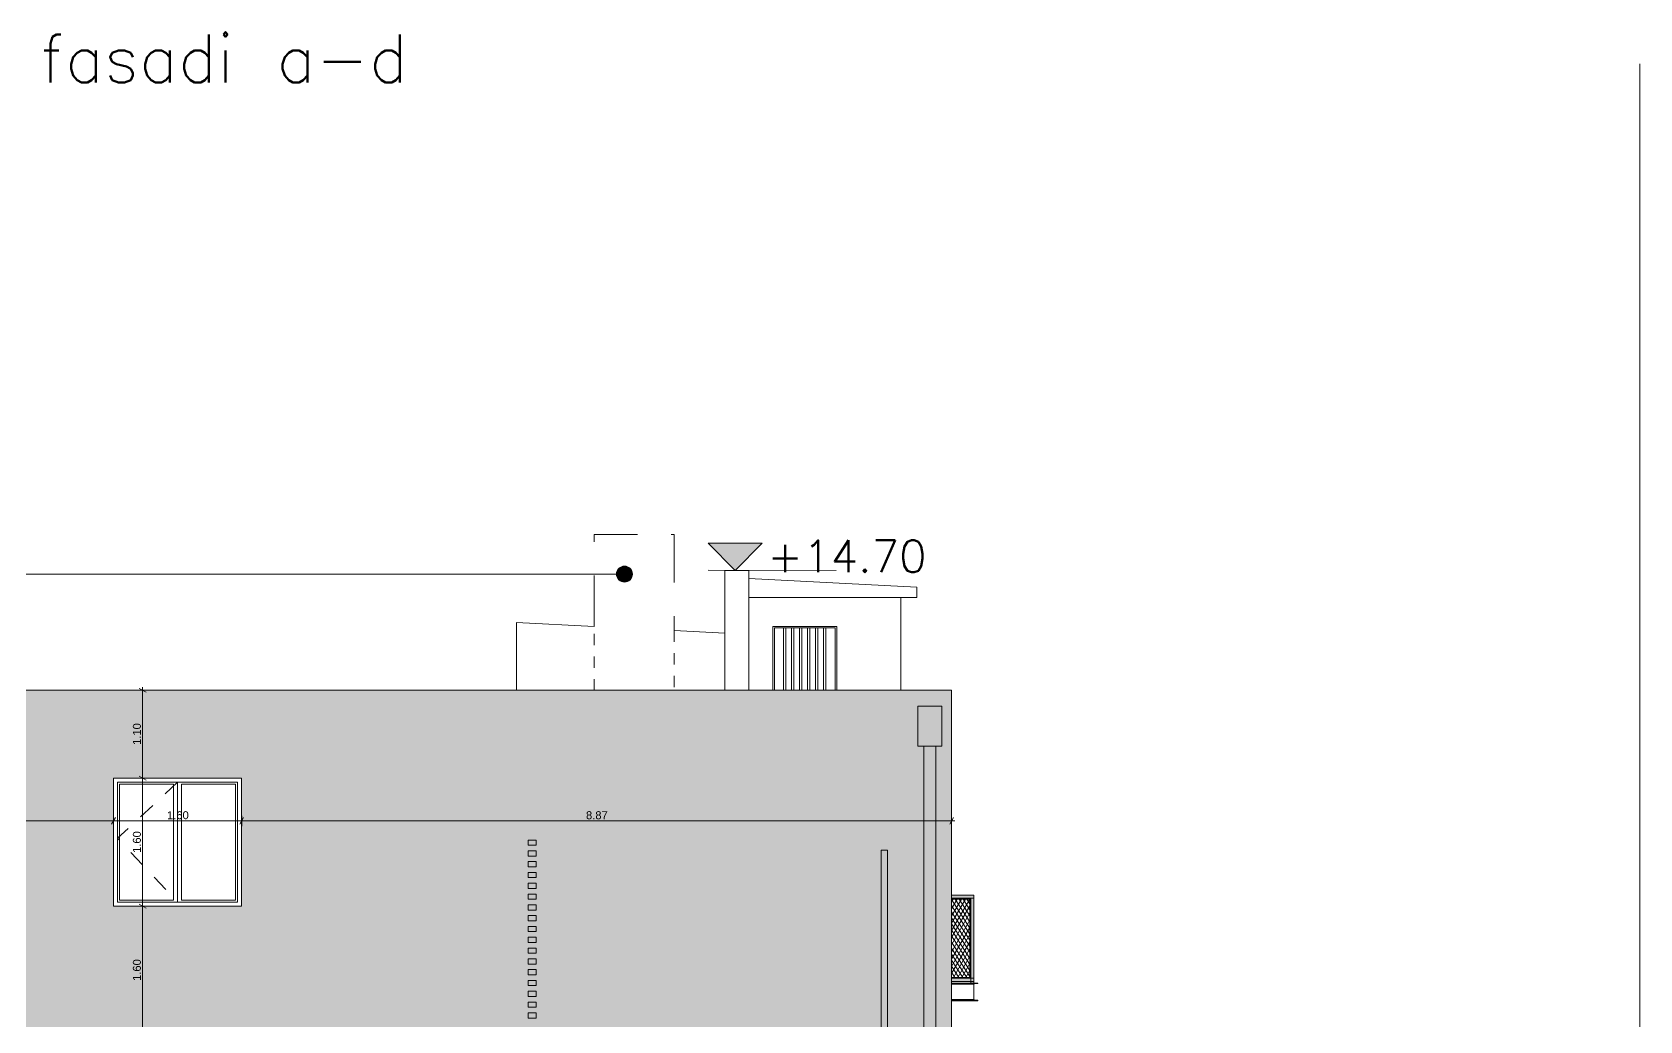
# Model space of a CAD drawing. Header units: millimetres. Extents: x 476571643 to 477489869, y 4620928210 to 4621294454.
# Drawn here: x 477409422 to 477429509, y 4621042254 to 4621054613 of the extents above; entities that cross this region are included whole.
import ezdxf

# ---------------------------------------------------------------- set-up
doc = ezdxf.new("R2010")
doc.units = ezdxf.units.MM
doc.header["$MEASUREMENT"] = 0
for name, pattern in [('Dashed', [423.333333, 211.666667, -211.666667]), ('Long Dashed', [1058.333302, 634.99999, -423.333311]), ('Small Dashed', [282.222222, 141.111111, -141.111111])]:
    doc.linetypes.add(name, pattern=pattern)
for name, color, linetype, lineweight in [('0_Pen_No__1_Pen_No__250', 7, 'Continuous', 0), ('0_Pen_No__250_Pen_No__142', 142, 'Continuous', 0), ('0_Pen_No__250_Pen_No__255', 255, 'Continuous', 0), ('0_Pen_No__250_Pen_No__7', 7, 'Continuous', 0), ('0_Pen_No__7_Pen_No__250', 7, 'Continuous', 0), ('0_Pen_No__7_Pen_No__7', 7, 'Continuous', 0), ('2D Drafting - General_Pen_No__7_Pen_No__250', 7, 'Continuous', 0), ('Annotation - Text_Pen_No__7_Pen_No__7_Pen_No__4', 7, 'Continuous', 0), ('New_2D Drafting - General_Pen_No__1_Pen_No__253', 252, 'Continuous', 0), ('New_2D Drafting - General_Pen_No__1_Pen_No__4', 7, 'Continuous', 0), ('New_2D Drafting - General_Pen_No__30_Pen_No__9_Pen_No__9_Pen_No__255', 255, 'Continuous', 0), ('New_2D Drafting - General_Pen_No__30_Pen_No__9_Pen_No__9_Pen_No__7', 7, 'Continuous', 0), ('New_2D Drafting - General_Pen_No__4', 7, 'Continuous', 0), ('New_2D Drafting - General_Pen_No__7', 7, 'Continuous', 0), ('New_shenobebi_Pen_No__7', 7, 'Continuous', 0), ('New_Structural - Bearing_Pen_No__1', 1, 'Continuous', 0), ('New_Structural - Bearing_Pen_No__250', 7, 'Continuous', 0), ('New_Structural - Bearing_Pen_No__7', 7, 'Continuous', 0), ('Structural - Bearing_Pen_No__7', 7, 'Continuous', 0), ('Structural - Bearing_Pen_No__7_Pen_No__7_Pen_No__250', 7, 'Continuous', 0), ('zoma_Pen_No__142', 142, 'Continuous', 0), ('zoma_Pen_No__1_Pen_No__142', 142, 'Continuous', 0), ('zoma_Pen_No__5_Pen_No__142', 142, 'Continuous', 0)]:
    doc.layers.add(name, color=color, linetype=linetype, lineweight=lineweight)
doc.layers.add('New_2D Drafting - General_Pen_No__30_Pen_No__9_Pen_No__9_Pen_No__254', color=7, linetype='Continuous', lineweight=0, true_color=0xcccccc)
doc.layers.add('zoma', color=7, linetype='Continuous')
doc.layers.add('zoma_Pen_No__5', color=7, linetype='Continuous')
doc.styles.add('GENERATED_STYLE_2', font='arial.ttf')
doc.dimstyles.new('GENERATED_STYLE__3', dxfattribs={"dimtxt": 200, "dimasz": 64.421331, "dimexe": 0.18, "dimexo": 3, "dimgap": 0.09, "dimtad": 1, "dimtih": 1, "dimtoh": 1, "dimlfac": 0.001, "dimzin": 0, "dimdsep": 46, "dimtxsty": 'GENERATED_STYLE_2', "dimblk": 'ARROWHEAD_2', "dimblk1": 'ARROWHEAD_2', "dimblk2": 'ARROWHEAD_2', "dimcen": 0.09, "dimclrd": 142, "dimclre": 142, "dimclrt": 142, "dimadec": 0, "dimazin": 0, "dimtfac": 1, "dimtdec": 4, "dimtmove": 0, "dimatfit": 3, "dimfxl": 1, "dimtolj": 1, "dimtzin": 0, "dimarcsym": 0})
doc.dimstyles.new('GENERATED_STYLE__31', dxfattribs={"dimtxt": 100, "dimasz": 64.421331, "dimexe": 0.18, "dimexo": 3, "dimgap": 0.09, "dimtad": 1, "dimtih": 1, "dimtoh": 1, "dimlfac": 0.001, "dimzin": 0, "dimdsep": 46, "dimtxsty": 'GENERATED_STYLE_2', "dimblk": 'ARROWHEAD_2', "dimblk1": 'ARROWHEAD_2', "dimblk2": 'ARROWHEAD_2', "dimcen": 0.09, "dimclrd": 142, "dimclre": 142, "dimclrt": 142, "dimadec": 0, "dimazin": 0, "dimtfac": 1, "dimtdec": 4, "dimtmove": 0, "dimatfit": 3, "dimfxl": 1, "dimtolj": 1, "dimtzin": 0, "dimarcsym": 0})
doc.dimstyles.new('GENERATED_STYLE__32', dxfattribs={"dimtxt": 100, "dimasz": 64.421331, "dimexe": 0.18, "dimexo": 3, "dimgap": 0.09, "dimtad": 1, "dimlfac": 0.001, "dimzin": 0, "dimdsep": 46, "dimtxsty": 'GENERATED_STYLE_2', "dimblk": 'ARROWHEAD_2', "dimblk1": 'ARROWHEAD_2', "dimblk2": 'ARROWHEAD_2', "dimcen": 0.09, "dimclrd": 142, "dimclre": 142, "dimclrt": 142, "dimadec": 0, "dimazin": 0, "dimtfac": 1, "dimtdec": 4, "dimtmove": 0, "dimatfit": 3, "dimfxl": 1, "dimtolj": 1, "dimtzin": 0, "dimarcsym": 0})

# ---------------------------------------------------------------- blocks, each defined once
blk = doc.blocks.new('*D1084', base_point=(476844527, 4621385791))
at = {"layer": 'zoma_Pen_No__142', "color": 142, "linetype": 'Continuous', "lineweight": 0, "transparency": 16777216}
for p, q in [((477403564, 4621029179), (477403515, 4621029094)), ((477403540, 4621029073), (477403540, 4621029200)), ((477403540, 4621029137), (477410040, 4621029137)), ((477410064, 4621029179), (477410015, 4621029094)), ((477410040, 4621029073), (477410040, 4621029200))]:
    blk.add_line(p, q, dxfattribs=at)
at = {"layer": 'zoma_Pen_No__142', "color": 142, "lineweight": 0, "transparency": 16777216, "char_height": 200, "attachment_point": 7, "style": 'GENERATED_STYLE_2'}
for s, insert in [('\\A1;{\\pql;\\fArial CYR|b0|i0|c204|p34;6.50}', (477406524, 4621029177)), ('\\A1;{\\pql;\\fArial CYR|b0|i0|c204|p34;0.40}', (477409483, 4621029177))]:
    blk.add_mtext(s, dxfattribs=dict(at, insert=insert))
blk = doc.blocks.new('ARROWHEAD_2')
at = {"color": 0, "linetype": 'Continuous', "lineweight": 0}
for p, q in [((0, 0), (-1, 0)), ((-0.38, -0.66), (0.38, 0.66))]:
    blk.add_line(p, q, dxfattribs=at)
blk = doc.blocks.new('*D1085', base_point=(476844527, 4621385791))
at = {"layer": 'zoma_Pen_No__142', "color": 142, "linetype": 'Continuous', "lineweight": 0, "transparency": 16777216}
for p, q in [((477410064, 4621029179), (477410015, 4621029094)), ((477410040, 4621029073), (477410040, 4621029200)), ((477410040, 4621029137), (477410439, 4621029137)), ((477410463, 4621029179), (477410415, 4621029094)), ((477410439, 4621029073), (477410439, 4621029200))]:
    blk.add_line(p, q, dxfattribs=at)
blk = doc.blocks.new('*D1781', base_point=(476844527, 4621385791))
at = {"layer": 'zoma_Pen_No__142', "color": 142, "linetype": 'Continuous', "lineweight": 0, "transparency": 16777216}
for p, q in [((477403099, 4621044753), (477403140, 4621044753)), ((477403165, 4621044795), (477403116, 4621044711)), ((477403140, 4621044689), (477403140, 4621044817)), ((477403140, 4621044753), (477410440, 4621044753)), ((477410464, 4621044795), (477410415, 4621044711)), ((477410440, 4621044689), (477410440, 4621044817))]:
    blk.add_line(p, q, dxfattribs=at)
at = {"layer": 'zoma_Pen_No__142', "color": 142, "lineweight": 0, "transparency": 16777216, "insert": (477406657, 4621044773), "char_height": 100, "attachment_point": 7, "style": 'GENERATED_STYLE_2'}
blk.add_mtext('\\A1;{\\pql;\\fArial CYR|b0|i0|c204|p34;7.30}', dxfattribs=at)
blk = doc.blocks.new('*D1782', base_point=(476844527, 4621385791))
at = {"layer": 'zoma_Pen_No__142', "color": 142, "linetype": 'Continuous', "lineweight": 0, "transparency": 16777216}
for p, q in [((477410464, 4621044795), (477410415, 4621044711)), ((477410440, 4621044689), (477410440, 4621044817)), ((477410440, 4621044753), (477412040, 4621044753)), ((477412064, 4621044795), (477412015, 4621044711)), ((477412040, 4621044689), (477412040, 4621044817))]:
    blk.add_line(p, q, dxfattribs=at)
at = {"layer": 'zoma_Pen_No__142', "color": 142, "lineweight": 0, "transparency": 16777216, "insert": (477411107, 4621044773), "char_height": 100, "attachment_point": 7, "style": 'GENERATED_STYLE_2'}
blk.add_mtext('\\A1;{\\pql;\\fArial CYR|b0|i0|c204|p34;1.60}', dxfattribs=at)
blk = doc.blocks.new('*D1783', base_point=(476844527, 4621385791))
at = {"layer": 'zoma_Pen_No__142', "color": 142, "linetype": 'Continuous', "lineweight": 0, "transparency": 16777216}
for p, q in [((477412064, 4621044795), (477412015, 4621044711)), ((477412040, 4621044689), (477412040, 4621044817)), ((477412040, 4621044753), (477420910, 4621044753)), ((477420886, 4621044711), (477420935, 4621044795)), ((477420910, 4621044689), (477420910, 4621044817)), ((477420910, 4621044753), (477420952, 4621044753))]:
    blk.add_line(p, q, dxfattribs=at)
at = {"layer": 'zoma_Pen_No__142', "color": 142, "lineweight": 0, "transparency": 16777216, "insert": (477416342, 4621044773), "char_height": 100, "attachment_point": 7, "style": 'GENERATED_STYLE_2'}
blk.add_mtext('\\A1;{\\pql;\\fArial CYR|b0|i0|c204|p34;8.87}', dxfattribs=at)
blk = doc.blocks.new('*D1790', base_point=(476844527, 4621385791))
at = {"layer": 'zoma_Pen_No__142', "color": 142, "linetype": 'Continuous', "lineweight": 0, "transparency": 16777216}
for p, q in [((477410866, 4621043686), (477410739, 4621043686)), ((477410760, 4621043711), (477410845, 4621043662)), ((477410802, 4621042086), (477410802, 4621043686)), ((477410760, 4621042111), (477410845, 4621042062)), ((477410866, 4621042086), (477410739, 4621042086))]:
    blk.add_line(p, q, dxfattribs=at)
at = {"layer": 'zoma_Pen_No__142', "color": 142, "lineweight": 0, "transparency": 16777216, "insert": (477410782, 4621042753), "char_height": 100, "attachment_point": 7, "rotation": 90, "style": 'GENERATED_STYLE_2'}
blk.add_mtext('\\A1;{\\pql;\\fArial CYR|b0|i0|c204|p34;1.60}', dxfattribs=at)
blk = doc.blocks.new('*D1791', base_point=(476844527, 4621385791))
at = {"layer": 'zoma_Pen_No__142', "color": 142, "linetype": 'Continuous', "lineweight": 0, "transparency": 16777216}
for p, q in [((477410866, 4621045286), (477410739, 4621045286)), ((477410760, 4621045311), (477410845, 4621045262)), ((477410802, 4621043686), (477410802, 4621045286)), ((477410866, 4621043686), (477410739, 4621043686)), ((477410760, 4621043711), (477410845, 4621043662))]:
    blk.add_line(p, q, dxfattribs=at)
at = {"layer": 'zoma_Pen_No__142', "color": 142, "lineweight": 0, "transparency": 16777216, "insert": (477410782, 4621044353), "char_height": 100, "attachment_point": 7, "rotation": 90, "style": 'GENERATED_STYLE_2'}
blk.add_mtext('\\A1;{\\pql;\\fArial CYR|b0|i0|c204|p34;1.60}', dxfattribs=at)
blk = doc.blocks.new('*D1792', base_point=(476844527, 4621385791))
at = {"layer": 'zoma_Pen_No__142', "color": 142, "linetype": 'Continuous', "lineweight": 0, "transparency": 16777216}
for p, q in [((477410866, 4621046386), (477410739, 4621046386)), ((477410845, 4621046361), (477410760, 4621046410)), ((477410802, 4621046386), (477410802, 4621046427)), ((477410802, 4621045286), (477410802, 4621046386)), ((477410866, 4621045286), (477410739, 4621045286)), ((477410760, 4621045311), (477410845, 4621045262))]:
    blk.add_line(p, q, dxfattribs=at)
at = {"layer": 'zoma_Pen_No__142', "color": 142, "lineweight": 0, "transparency": 16777216, "insert": (477410782, 4621045703), "char_height": 100, "attachment_point": 7, "rotation": 90, "style": 'GENERATED_STYLE_2'}
blk.add_mtext('\\A1;{\\pql;\\fArial CYR|b0|i0|c204|p34;1.10}', dxfattribs=at)
blk = doc.blocks.new('Line_116', base_point=(477416823, 4621047838))
at = {"layer": 'zoma_Pen_No__5_Pen_No__142', "linetype": 'Continuous', "lineweight": 0}
blk.add_hatch(color=142, dxfattribs=at).paths.add_polyline_path([(477416723, 4621047838), (477416730, 4621047800), (477416752, 4621047768), (477416785, 4621047746), (477416823, 4621047738), (477416861, 4621047746), (477416894, 4621047768), (477416915, 4621047800), (477416923, 4621047838), (477416915, 4621047877), (477416894, 4621047909), (477416861, 4621047931), (477416823, 4621047938), (477416785, 4621047931), (477416752, 4621047909), (477416730, 4621047877)])
at = {"layer": 'zoma_Pen_No__5_Pen_No__142', "color": 142, "linetype": 'Continuous', "lineweight": 0}
blk.add_line((477416723, 4621047838), (477390533, 4621047838), dxfattribs=at)
blk.add_circle((477416823, 4621047838), 100, dxfattribs=at)

msp = doc.modelspace()

# ---------------------------------------------------------------- hatches: boundary and pattern name
at = {"layer": '0_Pen_No__250_Pen_No__142', "linetype": 'Continuous', "lineweight": 0}
msp.add_hatch(color=142, dxfattribs=at).paths.add_polyline_path([(477418206.643, 4621047885.666), (477418544.337, 4621048223.195), (477417869.115, 4621048223.36)])
at = {"layer": '0_Pen_No__250_Pen_No__255', "linetype": 'Continuous', "lineweight": 0, "true_color": 0x3f3f3f}
msp.add_hatch(color=250, dxfattribs=at).paths.add_polyline_path([(477420029.743, 4621033081.454), (477420029.743, 4621044388.623), (477420109.912, 4621044388.623), (477420110.215, 4621033081.453)])
at = {"layer": 'New_2D Drafting - General_Pen_No__30_Pen_No__9_Pen_No__9_Pen_No__254', "linetype": 'Continuous', "lineweight": 0, "true_color": 0xcccccc}
h = msp.add_hatch(dxfattribs=at)
h.set_pattern_fill('BRICK___RUNNING_BOND', color=254, style=0, pattern_type=2)
h.set_pattern_definition([(0, (477413739.56, 4621041395.33), (0, 66.64), []), (90, (477413739.56, 4621041395.33), (-244.8, 0), [66.64, -66.64]), (90, (477413861.96, 4621041461.97), (-244.8, 0), [66.64, -66.64])])
h.paths.add_polyline_path([(477403139.987, 4621036386.105), (477403139.987, 4621033186.115), (477420834.96, 4621033186.115), (477420839.514, 4621033186.772), (477420839.514, 4621035816.115), (477420909.569, 4621035816.115), (477420909.562, 4621045926.117), (477420909.911, 4621045926.117), (477420909.911, 4621046385.708), (477403139.988, 4621046385.712)])
h.paths.add_polyline_path([(477410439.128, 4621038886.115), (477412039.561, 4621038886.115), (477412039.561, 4621037286.115), (477410439.128, 4621037286.115)], flags=0)
h.paths.add_polyline_path([(477410439.128, 4621042086.115), (477412039.561, 4621042086.115), (477412039.561, 4621040486.115), (477410439.128, 4621040486.115)], flags=0)
h.paths.add_polyline_path([(477410439.561, 4621034086.115), (477412039.561, 4621034086.115), (477412039.561, 4621035686.115), (477410439.561, 4621035686.115)], flags=0)
h.paths.add_polyline_path([(477412039.561, 4621043686.115), (477412039.561, 4621045286.115), (477410439.562, 4621045286.115), (477410439.562, 4621043686.115)], flags=0)
at = {"layer": 'New_2D Drafting - General_Pen_No__30_Pen_No__9_Pen_No__9_Pen_No__255', "linetype": 'Continuous', "lineweight": 0}
for points in [[(477420789.56, 4621045686.141), (477420489.56, 4621045686.141), (477420489.56, 4621046186.141), (477420789.56, 4621046186.141)], [(477420564.56, 4621033147.148), (477420714.56, 4621033168.765), (477420714.56, 4621045686.141), (477420564.56, 4621045686.141)], [(477421189.557, 4621043826.117), (477420909.891, 4621043826.117), (477420909.891, 4621043786.117), (477421189.557, 4621043786.117)], [(477421139.551, 4621043776.117), (477420909.891, 4621043776.117), (477420909.891, 4621043786.117), (477421149.551, 4621043786.117)], [(477421139.551, 4621042796.115), (477421149.551, 4621042786.115), (477421149.551, 4621043786.117), (477421139.551, 4621043776.117)], [(477421189.557, 4621042726.115), (477421149.551, 4621042726.115), (477421149.551, 4621043786.117), (477421189.557, 4621043786.117)], [(477421149.92, 4621042786.115), (477420909.891, 4621042786.115), (477420909.891, 4621042796.115), (477421139.92, 4621042796.115)], [(477421189.557, 4621042786.115), (477420909.891, 4621042786.115), (477420909.891, 4621042746.115), (477421189.557, 4621042746.115)]]:
    msp.add_hatch(color=255, dxfattribs=at).paths.add_polyline_path(points)
at = {"layer": 'New_2D Drafting - General_Pen_No__7', "linetype": 'Continuous', "lineweight": 0}
h = msp.add_hatch(dxfattribs=at)
h.set_pattern_fill('BATT_INSULATION', style=0, pattern_type=2)
h.set_pattern_definition([(60, (476844527.15, 4621385791.044), (-38.9711432, 22.5), []), (122.8330945, (476844527.15, 4621385791.044), (36.8060797, 18.75), [])])
h.paths.add_polyline_path([(477420909.891, 4621042796.115), (477421139.551, 4621042796.115), (477421139.551, 4621043776.117), (477420909.891, 4621043776.117)])

# ---------------------------------------------------------------- linework, layer by layer
at = {"layer": '0_Pen_No__1_Pen_No__250', "color": 7, "linetype": 'Continuous', "lineweight": 0, "flags": 128}
for points in [[(477418206.643, 4621047885.666), (477417869.115, 4621048223.36), (477418206.726, 4621048223.277)], [(477418206.643, 4621047885.666), (477418544.337, 4621048223.195), (477418206.726, 4621048223.277)], [(477419469.032, 4621047885.358), (477417869.032, 4621047885.749)]]:
    msp.add_lwpolyline(points, dxfattribs=at)
at = {"layer": '0_Pen_No__250_Pen_No__142', "color": 142, "linetype": 'Continuous', "lineweight": 0, "flags": 128}
msp.add_lwpolyline([(477418206.643, 4621047885.666), (477418544.337, 4621048223.195), (477417869.115, 4621048223.36)], close=True, dxfattribs=at)
at = {"layer": '0_Pen_No__250_Pen_No__7', "color": 7, "linetype": 'Continuous', "lineweight": 0, "flags": 128}
msp.add_lwpolyline([(477420029.743, 4621033081.454), (477420029.743, 4621044388.623), (477420109.912, 4621044388.623), (477420110.215, 4621033081.453)], close=True, dxfattribs=at)
at = {"layer": '0_Pen_No__7_Pen_No__250', "color": 7, "linetype": 'Continuous', "lineweight": 0, "flags": 128}
msp.add_lwpolyline([(477412039.561, 4621045286.115), (477410439.561, 4621045286.115), (477410439.561, 4621043686.115), (477412039.561, 4621043686.115)], close=True, dxfattribs=at)
at = {"layer": '0_Pen_No__7_Pen_No__7', "color": 7, "linetype": 'Continuous', "lineweight": 0}
for p, q in [((477418375.277, 4621047784.419), (477420475.277, 4621047673.818)), ((477418375.277, 4621047547.681), (477420475.277, 4621047547.681)), ((477420475.277, 4621047673.818), (477420475.277, 4621047547.681)), ((477415475.325, 4621047235.601), (477415475.325, 4621046385.709)), ((477415475.325, 4621047235.601), (477416442.139, 4621047184.682)), ((477417442.139, 4621047132.014), (477418075.268, 4621047098.669))]:
    msp.add_line(p, q, dxfattribs=at)
at = {"layer": '2D Drafting - General_Pen_No__7_Pen_No__250', "color": 7, "linetype": 'Dashed', "lineweight": 0, "flags": 128}
msp.add_lwpolyline([(477411239.938, 4621045236.711), (477410489.767, 4621044536.894), (477411239.501, 4621043736.115)], dxfattribs=at)
at = {"layer": 'New_2D Drafting - General_Pen_No__1_Pen_No__253', "color": 252, "linetype": 'Long Dashed', "lineweight": 0, "flags": 128}
msp.add_lwpolyline([(477416442.139, 4621047184.682), (477416442.139, 4621048335.597), (477417442.139, 4621048335.597), (477417442.139, 4621047132.014)], dxfattribs=at)
at = {"layer": 'New_2D Drafting - General_Pen_No__1_Pen_No__4', "color": 7, "linetype": 'Small Dashed', "lineweight": 0, "flags": 128}
for points in [[(477416442.139, 4621046385.709), (477416442.139, 4621047184.682)], [(477417442.139, 4621047132.014), (477417442.139, 4621046385.709)]]:
    msp.add_lwpolyline(points, dxfattribs=at)
at = {"layer": 'New_2D Drafting - General_Pen_No__30_Pen_No__9_Pen_No__9_Pen_No__7', "color": 7, "linetype": 'Continuous', "lineweight": 0, "flags": 128}
for points in [[(477403139.987, 4621036386.105), (477403139.987, 4621033186.115), (477420834.96, 4621033186.115), (477420839.514, 4621033186.772), (477420839.514, 4621035816.115), (477420909.569, 4621035816.115), (477420909.562, 4621045926.117), (477420909.911, 4621045926.117), (477420909.911, 4621046385.708), (477403139.988, 4621046385.712)], [(477420789.56, 4621045686.141), (477420489.56, 4621045686.141), (477420489.56, 4621046186.141), (477420789.56, 4621046186.141)], [(477420564.56, 4621033147.148), (477420714.56, 4621033168.765), (477420714.56, 4621045686.141), (477420564.56, 4621045686.141)], [(477412039.561, 4621043686.115), (477412039.561, 4621045286.115), (477410439.562, 4621045286.115), (477410439.562, 4621043686.115)], [(477421189.557, 4621043826.117), (477420909.891, 4621043826.117), (477420909.891, 4621043786.117), (477421189.557, 4621043786.117)], [(477421139.551, 4621043776.117), (477420909.891, 4621043776.117), (477420909.891, 4621043786.117), (477421149.551, 4621043786.117)], [(477421139.551, 4621042796.115), (477421149.551, 4621042786.115), (477421149.551, 4621043786.117), (477421139.551, 4621043776.117)], [(477421189.557, 4621042726.115), (477421149.551, 4621042726.115), (477421149.551, 4621043786.117), (477421189.557, 4621043786.117)], [(477421149.92, 4621042786.115), (477420909.891, 4621042786.115), (477420909.891, 4621042796.115), (477421139.92, 4621042796.115)], [(477421189.557, 4621042786.115), (477420909.891, 4621042786.115), (477420909.891, 4621042746.115), (477421189.557, 4621042746.115)]]:
    msp.add_lwpolyline(points, close=True, dxfattribs=at)
at = {"layer": 'New_2D Drafting - General_Pen_No__4', "color": 7, "linetype": 'Continuous', "lineweight": 0, "flags": 128}
msp.add_lwpolyline([(477420909.891, 4621042796.115), (477421139.551, 4621042796.115), (477421139.551, 4621043776.117), (477420909.891, 4621043776.117)], close=True, dxfattribs=at)
at = {"layer": 'New_shenobebi_Pen_No__7', "color": 7, "linetype": 'Continuous', "lineweight": 0}
for p, q in [((477418810.277, 4621046385.709), (477418810.277, 4621047165.567)), ((477418840.277, 4621046385.709), (477418840.277, 4621047165.567)), ((477418910.277, 4621046385.709), (477418910.277, 4621047165.567)), ((477418940.277, 4621046385.709), (477418940.277, 4621047165.567)), ((477419010.277, 4621046385.709), (477419010.277, 4621047165.567)), ((477419040.277, 4621046385.709), (477419040.277, 4621047165.567)), ((477419110.277, 4621046385.709), (477419110.277, 4621047165.567)), ((477419140.277, 4621046385.709), (477419140.277, 4621047165.567)), ((477419210.277, 4621046385.709), (477419210.277, 4621047165.567)), ((477419240.277, 4621046385.709), (477419240.277, 4621047165.567)), ((477419310.277, 4621046385.709), (477419310.277, 4621047165.567)), ((477419340.277, 4621046385.709), (477419340.277, 4621047165.567))]:
    msp.add_line(p, q, dxfattribs=at)
for points in [[(477419475.277, 4621046385.709), (477419475.277, 4621047185.567), (477418675.277, 4621047185.567), (477418675.277, 4621046385.709)], [(477419455.277, 4621046385.709), (477419455.277, 4621047165.567), (477418695.277, 4621047165.567), (477418695.277, 4621046385.709)]]:
    msp.add_lwpolyline(points, dxfattribs=at)
at = {"layer": 'New_Structural - Bearing_Pen_No__1', "color": 1, "linetype": 'Continuous', "lineweight": 0}
msp.add_line((477429508.85, 4621054216.74), (477429508.85, 4621027485.413), dxfattribs=at)
at = {"layer": 'New_Structural - Bearing_Pen_No__250', "color": 7, "linetype": 'Continuous', "lineweight": 0}
for p, q in [((477415619.056, 4621044513.991), (477415719.056, 4621044513.991)), ((477415619.056, 4621044448.991), (477415619.056, 4621044513.991)), ((477415619.056, 4621044448.991), (477415719.056, 4621044448.991)), ((477415619.056, 4621044378.991), (477415719.056, 4621044378.991)), ((477415619.056, 4621044313.991), (477415619.056, 4621044378.991)), ((477415719.056, 4621044448.991), (477415719.056, 4621044513.991)), ((477415719.056, 4621044313.991), (477415719.056, 4621044378.991)), ((477415619.056, 4621044313.991), (477415719.056, 4621044313.991)), ((477415619.056, 4621044243.991), (477415719.056, 4621044243.991)), ((477415619.056, 4621044178.991), (477415619.056, 4621044243.991)), ((477415619.056, 4621044178.991), (477415719.056, 4621044178.991)), ((477415719.056, 4621044178.991), (477415719.056, 4621044243.991)), ((477415619.056, 4621044108.991), (477415719.056, 4621044108.991)), ((477415619.056, 4621044043.991), (477415619.056, 4621044108.991)), ((477415619.056, 4621044043.991), (477415719.056, 4621044043.991)), ((477415619.056, 4621043973.991), (477415719.056, 4621043973.991)), ((477415619.056, 4621043908.991), (477415619.056, 4621043973.991)), ((477415719.056, 4621044043.991), (477415719.056, 4621044108.991)), ((477415719.056, 4621043908.991), (477415719.056, 4621043973.991)), ((477415619.056, 4621043908.991), (477415719.056, 4621043908.991)), ((477415619.056, 4621043838.991), (477415719.056, 4621043838.991)), ((477415619.056, 4621043773.991), (477415619.056, 4621043838.991)), ((477415619.056, 4621043773.991), (477415719.056, 4621043773.991)), ((477415719.056, 4621043773.991), (477415719.056, 4621043838.991)), ((477415619.056, 4621043703.991), (477415719.056, 4621043703.991)), ((477415619.056, 4621043638.991), (477415619.056, 4621043703.991)), ((477415619.056, 4621043638.991), (477415719.056, 4621043638.991)), ((477415619.056, 4621043568.991), (477415719.056, 4621043568.991)), ((477415619.056, 4621043503.991), (477415619.056, 4621043568.991)), ((477415719.056, 4621043638.991), (477415719.056, 4621043703.991)), ((477415719.056, 4621043503.991), (477415719.056, 4621043568.991)), ((477415619.056, 4621043503.991), (477415719.056, 4621043503.991)), ((477415619.056, 4621043433.991), (477415719.056, 4621043433.991)), ((477415619.056, 4621043368.991), (477415619.056, 4621043433.991)), ((477415619.056, 4621043368.991), (477415719.056, 4621043368.991)), ((477415719.056, 4621043368.991), (477415719.056, 4621043433.991)), ((477415619.056, 4621043298.991), (477415719.056, 4621043298.991)), ((477415619.056, 4621043233.991), (477415619.056, 4621043298.991)), ((477415619.056, 4621043233.991), (477415719.056, 4621043233.991)), ((477415619.056, 4621043163.991), (477415719.056, 4621043163.991)), ((477415619.056, 4621043098.991), (477415619.056, 4621043163.991)), ((477415719.056, 4621043233.991), (477415719.056, 4621043298.991)), ((477415719.056, 4621043098.991), (477415719.056, 4621043163.991)), ((477415619.056, 4621043098.991), (477415719.056, 4621043098.991)), ((477415619.056, 4621043028.991), (477415719.056, 4621043028.991)), ((477415619.056, 4621042963.991), (477415619.056, 4621043028.991)), ((477415619.056, 4621042963.991), (477415719.056, 4621042963.991)), ((477415719.056, 4621042963.991), (477415719.056, 4621043028.991)), ((477415619.056, 4621042893.991), (477415719.056, 4621042893.991)), ((477415619.056, 4621042828.991), (477415619.056, 4621042893.991)), ((477415619.056, 4621042828.991), (477415719.056, 4621042828.991)), ((477415619.056, 4621042758.991), (477415719.056, 4621042758.991)), ((477415619.056, 4621042693.991), (477415619.056, 4621042758.991)), ((477415719.056, 4621042828.991), (477415719.056, 4621042893.991)), ((477415719.056, 4621042693.991), (477415719.056, 4621042758.991)), ((477415619.056, 4621042693.991), (477415719.056, 4621042693.991)), ((477415619.056, 4621042623.991), (477415719.056, 4621042623.991)), ((477415619.056, 4621042558.991), (477415619.056, 4621042623.991)), ((477415619.056, 4621042558.991), (477415719.056, 4621042558.991)), ((477415719.056, 4621042558.991), (477415719.056, 4621042623.991)), ((477415619.056, 4621042488.991), (477415719.056, 4621042488.991)), ((477415619.056, 4621042423.991), (477415619.056, 4621042488.991)), ((477415619.056, 4621042423.991), (477415719.056, 4621042423.991)), ((477415619.056, 4621042353.991), (477415719.056, 4621042353.991)), ((477415619.056, 4621042288.991), (477415619.056, 4621042353.991)), ((477415719.056, 4621042423.991), (477415719.056, 4621042488.991)), ((477415719.056, 4621042288.991), (477415719.056, 4621042353.991)), ((477415619.056, 4621042288.991), (477415719.056, 4621042288.991))]:
    msp.add_line(p, q, dxfattribs=at)
at = {"layer": 'New_Structural - Bearing_Pen_No__7', "color": 7, "linetype": 'Continuous', "lineweight": 0}
for p, q in [((477418075.277, 4621046385.709), (477418075.277, 4621047885.567)), ((477418075.277, 4621047885.567), (477418375.277, 4621047885.567)), ((477418375.277, 4621046385.768), (477418375.277, 4621047885.625)), ((477420275.277, 4621046385.709), (477420275.277, 4621047547.681))]:
    msp.add_line(p, q, dxfattribs=at)
at = {"layer": 'Structural - Bearing_Pen_No__7', "color": 7, "linetype": 'Continuous', "lineweight": 0}
for p, q in [((477420909.863, 4621042715.683), (477421194.02, 4621042715.683)), ((477420909.863, 4621042711.728), (477421189.557, 4621042711.728)), ((477420909.864, 4621042726.123), (477421235.883, 4621042726.123)), ((477420909.864, 4621042723.628), (477421235.883, 4621042723.628)), ((477420909.864, 4621042719.673), (477421231.421, 4621042719.673)), ((477421189.557, 4621042711.728), (477421189.957, 4621042713.259)), ((477421189.557, 4621042520.518), (477421189.557, 4621042711.728)), ((477421189.957, 4621042713.259), (477421191.095, 4621042714.556)), ((477421191.095, 4621042714.556), (477421192.798, 4621042715.423)), ((477421192.798, 4621042715.423), (477421194.02, 4621042715.683)), ((477421194.02, 4621042715.683), (477421231.421, 4621042719.673)), ((477421231.421, 4621042719.673), (477421232.643, 4621042719.932)), ((477421232.643, 4621042719.932), (477421234.346, 4621042720.799)), ((477421234.346, 4621042720.799), (477421235.484, 4621042722.097)), ((477421235.484, 4621042722.097), (477421235.883, 4621042723.628)), ((477421235.883, 4621042723.628), (477421235.883, 4621042726.123)), ((477420909.858, 4621042512.573), (477421231.421, 4621042512.573)), ((477420909.859, 4621042520.518), (477421189.557, 4621042520.518)), ((477420909.859, 4621042516.563), (477421194.02, 4621042516.563)), ((477421189.957, 4621042518.987), (477421189.557, 4621042520.518)), ((477421191.095, 4621042517.689), (477421189.957, 4621042518.987)), ((477421192.798, 4621042516.822), (477421191.095, 4621042517.689)), ((477421194.02, 4621042516.563), (477421192.798, 4621042516.822)), ((477421231.421, 4621042512.573), (477421194.02, 4621042516.563)), ((477421232.643, 4621042512.313), (477421231.421, 4621042512.573)), ((477421234.346, 4621042511.446), (477421232.643, 4621042512.313)), ((477421235.484, 4621042510.149), (477421234.346, 4621042511.446)), ((477421235.883, 4621042508.618), (477421235.484, 4621042510.149)), ((477420909.858, 4621042508.618), (477421235.883, 4621042508.618)), ((477420909.858, 4621042506.123), (477421235.883, 4621042506.123)), ((477421235.883, 4621042506.123), (477421235.883, 4621042508.618))]:
    msp.add_line(p, q, dxfattribs=at)
at = {"layer": 'Structural - Bearing_Pen_No__7_Pen_No__7_Pen_No__250', "color": 7, "linetype": 'Continuous', "lineweight": 0}
for p, q in [((477411989.235, 4621045236.115), (477410489.755, 4621045236.115)), ((477410489.767, 4621045236.115), (477410489.767, 4621043736.115)), ((477410514.767, 4621045211.115), (477411189.561, 4621045211.115)), ((477410514.767, 4621043761.115), (477410514.767, 4621045211.115)), ((477411189.561, 4621045211.115), (477411189.561, 4621043761.115)), ((477411239.561, 4621045211.066), (477411239.501, 4621043736.115)), ((477411239.561, 4621045236.115), (477411239.561, 4621045211.066)), ((477411289.565, 4621045211.115), (477411964.235, 4621045211.115)), ((477411289.565, 4621043761.115), (477411289.565, 4621045211.115)), ((477411964.235, 4621045211.115), (477411964.235, 4621043761.115)), ((477411989.235, 4621043736.115), (477411989.235, 4621045236.115)), ((477410489.767, 4621043736.115), (477411989.235, 4621043736.115)), ((477411189.561, 4621043761.115), (477410514.767, 4621043761.115)), ((477411964.235, 4621043761.115), (477411289.565, 4621043761.115))]:
    msp.add_line(p, q, dxfattribs=at)

# ---------------------------------------------------------------- block references
at = {"layer": 'zoma_Pen_No__5', "color": 142, "linetype": 'Continuous', "lineweight": 0}
msp.add_blockref('Line_116', (477416822.792, 4621047838.455), dxfattribs=at)

# ---------------------------------------------------------------- texts
at = {"layer": 'Annotation - Text_Pen_No__7_Pen_No__7_Pen_No__4', "color": 7, "linetype": 'Continuous', "lineweight": 0, "insert": (477409522.456, 4621054584.663), "char_height": 600, "attachment_point": 1}
msp.add_mtext('\\A1;{\\pql;\\Ftxt.shx;fasadi a-d}', dxfattribs=at)
at = {"layer": 'zoma_Pen_No__1_Pen_No__142', "color": 142, "linetype": 'Continuous', "lineweight": 0, "insert": (477418608.946, 4621047861.922), "char_height": 400, "attachment_point": 7, "rotation": 359.9860128}
msp.add_mtext('\\A1;{\\pql;\\Ftxt.shx;+1\\Ftxt.shx;4\\Ftxt.shx;.\\Ftxt.shx;70}', dxfattribs=at)

# ---------------------------------------------------------------- dimensions: what is measured, and where the dimension line sits
at = {"layer": 'zoma', "color": 142, "linetype": 'Continuous', "lineweight": 0}
for base, p1, p2, dimstyle, picture, middle in [((477410039.717, 4621029136.643), (477403539.843, 4621053295.038), (477410039.717, 4621053295.038), 'GENERATED_STYLE__3', '*D1084', (477406783.487, 4621029276.643)), ((477410439.012, 4621029136.643), (477410039.717, 4621053295.038), (477410439.012, 4621029446.482), 'GENERATED_STYLE__3', '*D1085', (477409742.869, 4621029276.643)), ((477420910.094, 4621044753.014), (477412039.561, 4621045286.115), (477420910.094, 4621046385.711), 'GENERATED_STYLE__31', '*D1783', (477416471.681, 4621044823.014)), ((477410439.561, 4621044753.014), (477403140.093, 4621045396.687), (477410439.561, 4621045286.115), 'GENERATED_STYLE__31', '*D1781', (477406786.681, 4621044823.014)), ((477412039.561, 4621044753.014), (477410439.561, 4621045286.115), (477412039.561, 4621045286.115), 'GENERATED_STYLE__31', '*D1782', (477411236.415, 4621044823.014))]:
    dim = msp.add_linear_dim(base=base, p1=p1, p2=p2, dimstyle=dimstyle, dxfattribs=at)
    dim.commit()
    dim.dimension.update_dxf_attribs({"geometry": picture, "text_midpoint": middle, "dimtype": 160})
for base, p1, p2, picture, middle in [((477410802.145, 4621046385.71), (477411055.362, 4621045286.114), (477410750.318, 4621046385.71), '*D1792', (477410732.145, 4621045832.765)), ((477410802.145, 4621045286.114), (477411055.362, 4621043686.114), (477411055.362, 4621045286.114), '*D1791', (477410732.145, 4621044482.968)), ((477410802.145, 4621043686.114), (477411055.362, 4621042086.114), (477411055.362, 4621043686.114), '*D1790', (477410732.145, 4621042882.968))]:
    dim = msp.add_linear_dim(base=base, p1=p1, p2=p2, angle=90, dimstyle='GENERATED_STYLE__32', dxfattribs=at)
    dim.commit()
    dim.dimension.update_dxf_attribs({"geometry": picture, "text_midpoint": middle, "dimtype": 160, "text_rotation": 90})

doc.saveas('drawing.dxf')
